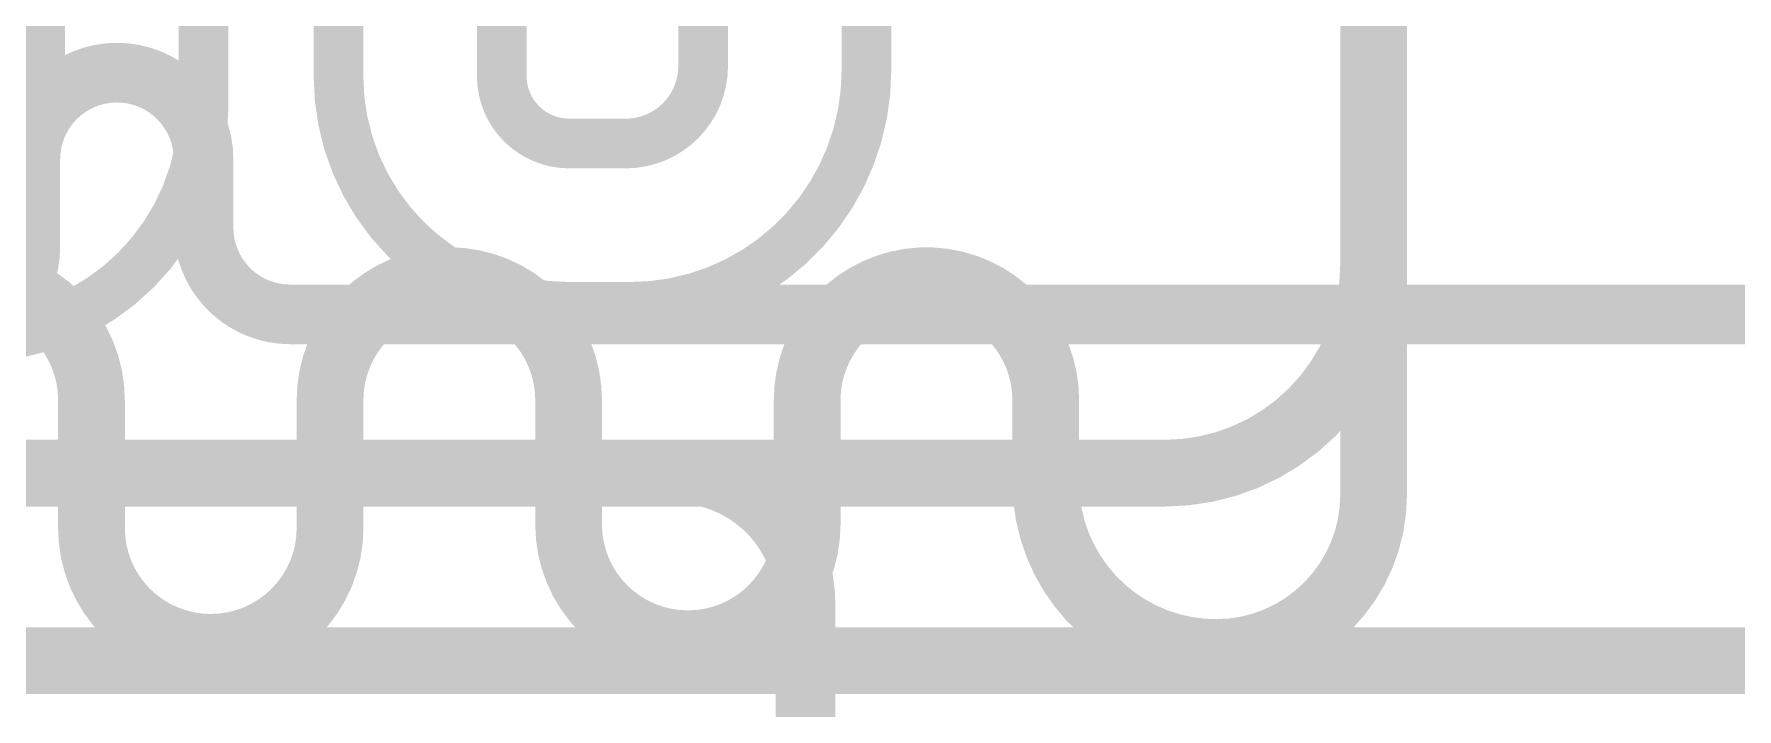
# Model space of a CAD drawing. Header units: inches. Extents: x -6 to 284, y -12 to 154.
# Drawn here: x 74.245 to 77.291, y 8.279 to 9.485 of the extents above; entities that cross this region are included whole.
import ezdxf

# ---------------------------------------------------------------- set-up
doc = ezdxf.new("R2010")
doc.units = ezdxf.units.IN
for name, color, linetype in [('Bottom Layer', 5, 'Continuous'), ('Signal L1', 76, 'Continuous'), ('Signal L2', 6, 'Continuous')]:
    doc.layers.add(name, color=color, linetype=linetype)

msp = doc.modelspace()

# ---------------------------------------------------------------- linework, layer by layer
at = {"layer": 'Bottom Layer'}
for points in [[(74.23816242, 9.26156136, 0.10668, 0.10668, -0.9999999999999999), (74.54804242, 9.26156136, 0.10668, 0.10668, 0)], [(74.23816242, 9.104670639999998, 0.10668, 0.10668, 0), (74.23816242, 9.26156136, 0.10668, 0.10668, 0)], [(74.54804242, 9.13908002, 0.10668, 0.10668, 0), (74.54804242, 9.26156136, 0.10668, 0.10668, 0)], [(74.70298242, 8.984140019999998, 0.10668, 0.10668, -0.4142135623730951), (74.54804242, 9.13908002, 0.10668, 0.10668, 0)], [(74.23816242, 9.104670639999998, 0.10668, 0.10668, -0.9999999999999999), (73.92828242, 9.104670639999998, 0.10668, 0.10668, 0)], [(74.70298242, 8.984140019999998, 0.10668, 0.10668, 0), (75.01711438, 8.984140019999998, 0.10668, 0.10668, 0)], [(75.01711438, 8.984140019999998, 0.10668, 0.10668, 0), (77.87843454, 8.984140019999998, 0.10668, 0.10668, 0)], [(73.13266044, 8.70019342, 0.10668, 0.10668, 0), (75.39082204, 8.70019342, 0.10668, 0.10668, 0)], [(75.39082204, 8.70019342, 0.10668, 0.10668, -0.4142135623730951), (75.62483732, 8.46617814, 0.10668, 0.10668, 0)], [(75.62483732, 7.014136339999999, 0.10668, 0.10668, 0), (75.62483732, 8.46617814, 0.10668, 0.10668, 0)]]:
    msp.add_lwpolyline(points, format="xyseb", dxfattribs=at)
for points in [[(74.21149241999998, 9.26156136, 0.05333999999999999, 0.05333999999999999, 1), (74.26483241999999, 9.26156136, 0.05333999999999999, 0.05333999999999999, 1)], [(74.21149241999998, 9.26156136, 0.05333999999999999, 0.05333999999999999, 1), (74.26483241999999, 9.26156136, 0.05333999999999999, 0.05333999999999999, 1)], [(74.52137241999999, 9.26156136, 0.05333999999999999, 0.05333999999999999, 1), (74.57471242, 9.26156136, 0.05333999999999999, 0.05333999999999999, 1)], [(74.52137241999999, 9.26156136, 0.05333999999999999, 0.05333999999999999, 1), (74.57471242, 9.26156136, 0.05333999999999999, 0.05333999999999999, 1)], [(74.52137241999999, 9.13908002, 0.05333999999999999, 0.05333999999999999, 1), (74.57471242, 9.13908002, 0.05333999999999999, 0.05333999999999999, 1)], [(74.52137241999999, 9.13908002, 0.05333999999999999, 0.05333999999999999, 1), (74.57471242, 9.13908002, 0.05333999999999999, 0.05333999999999999, 1)], [(74.21149241999998, 9.104670639999998, 0.05333999999999999, 0.05333999999999999, 1), (74.26483241999999, 9.104670639999998, 0.05333999999999999, 0.05333999999999999, 1)], [(74.21149241999998, 9.104670639999998, 0.05333999999999999, 0.05333999999999999, 1), (74.26483241999999, 9.104670639999998, 0.05333999999999999, 0.05333999999999999, 1)], [(74.67631241999999, 8.984140019999998, 0.05333999999999999, 0.05333999999999999, 1), (74.72965242, 8.984140019999998, 0.05333999999999999, 0.05333999999999999, 1)], [(74.67631241999999, 8.984140019999998, 0.05333999999999999, 0.05333999999999999, 1), (74.72965242, 8.984140019999998, 0.05333999999999999, 0.05333999999999999, 1)], [(74.99044437999999, 8.984140019999998, 0.05333999999999999, 0.05333999999999999, 1), (75.04378437999999, 8.984140019999998, 0.05333999999999999, 0.05333999999999999, 1)], [(74.99044437999999, 8.984140019999998, 0.05333999999999999, 0.05333999999999999, 1), (75.04378437999999, 8.984140019999998, 0.05333999999999999, 0.05333999999999999, 1)], [(75.36415204, 8.70019342, 0.05333999999999999, 0.05333999999999999, 1), (75.41749204, 8.70019342, 0.05333999999999999, 0.05333999999999999, 1)], [(75.36415204, 8.70019342, 0.05333999999999999, 0.05333999999999999, 1), (75.41749204, 8.70019342, 0.05333999999999999, 0.05333999999999999, 1)], [(75.59816732, 8.46617814, 0.05333999999999999, 0.05333999999999999, 1), (75.65150732, 8.46617814, 0.05333999999999999, 0.05333999999999999, 1)], [(75.59816732, 8.46617814, 0.05333999999999999, 0.05333999999999999, 1), (75.65150732, 8.46617814, 0.05333999999999999, 0.05333999999999999, 1)]]:
    msp.add_lwpolyline(points, format="xyseb", close=True, dxfattribs=at)
at = {"layer": 'Signal L1'}
for points in [[(76.64083731999999, 8.66130348, 0.11938, 0.11938, 0), (76.64083731999999, 10.11211592, 0.11938, 0.11938, 0)], [(73.92080212, 8.831064379999999, 0.11938, 0.11938, -0.9999999999999999), (74.34752212, 8.831064379999999, 0.11938, 0.11938, 0)], [(74.77424212, 8.831064379999999, 0.11938, 0.11938, -0.9999999999999999), (75.20096212, 8.831064379999999, 0.11938, 0.11938, 0)], [(75.62768211999999, 8.831064379999999, 0.11938, 0.11938, -1.000011904974491), (76.05440211999999, 8.8310593, 0.11938, 0.11938, 0)], [(74.34752212, 8.60205798, 0.11938, 0.11938, 0), (74.34752212, 8.831064379999999, 0.11938, 0.11938, 0)], [(74.77424212, 8.60205798, 0.11938, 0.11938, 0), (74.77424212, 8.831064379999999, 0.11938, 0.11938, 0)], [(75.20096212, 8.60843846, 0.11938, 0.11938, 0), (75.20096212, 8.831064379999999, 0.11938, 0.11938, 0)], [(75.62768211999999, 8.60843846, 0.11938, 0.11938, 0), (75.62768211999999, 8.831064379999999, 0.11938, 0.11938, 0)], [(76.05439958, 8.68396282, 0.11938, 0.11938, 0), (76.05439958, 8.8310593, 0.11938, 0.11938, 0)], [(76.36099028, 8.3793838, 0.11938, 0.11938, -0.4142502079409656), (76.05440466, 8.681847, 0.11938, 0.11938, 0)], [(76.64083731999999, 8.66130348, 0.11938, 0.11938, -0.4120645166625283), (76.36098773999998, 8.37939142, 0.11938, 0.11938, 0)], [(74.77424212, 8.60205798, 0.11938, 0.11938, -0.9999999999999999), (74.34752212, 8.60205798, 0.11938, 0.11938, 0)], [(75.62768211999999, 8.60843846, 0.11938, 0.11938, -0.9999999999999999), (75.20096212, 8.60843846, 0.11938, 0.11938, 0)], [(76.36098773999998, 8.379388879999999, 0.11938, 0.11938, 0), (76.36099028, 8.379381259999999, 0.11938, 0.11938, 0)]]:
    msp.add_lwpolyline(points, format="xyseb", dxfattribs=at)
for points in [[(74.31767712, 8.831064379999999, 0.05969, 0.05969, 1), (74.37736712, 8.831064379999999, 0.05969, 0.05969, 1)], [(74.31767712, 8.831064379999999, 0.05969, 0.05969, 1), (74.37736712, 8.831064379999999, 0.05969, 0.05969, 1)], [(74.74439712, 8.831064379999999, 0.05969, 0.05969, 1), (74.80408711999999, 8.831064379999999, 0.05969, 0.05969, 1)], [(74.74439712, 8.831064379999999, 0.05969, 0.05969, 1), (74.80408711999999, 8.831064379999999, 0.05969, 0.05969, 1)], [(75.17111711999999, 8.831064379999999, 0.05969, 0.05969, 1), (75.23080712, 8.831064379999999, 0.05969, 0.05969, 1)], [(75.17111711999999, 8.831064379999999, 0.05969, 0.05969, 1), (75.23080712, 8.831064379999999, 0.05969, 0.05969, 1)], [(75.59783712, 8.831064379999999, 0.05969, 0.05969, 1), (75.65752712, 8.831064379999999, 0.05969, 0.05969, 1)], [(75.59783712, 8.831064379999999, 0.05969, 0.05969, 1), (75.65752712, 8.831064379999999, 0.05969, 0.05969, 1)], [(76.02455458, 8.8310593, 0.05969, 0.05969, 1), (76.08424457999999, 8.8310593, 0.05969, 0.05969, 1)], [(76.02455712, 8.8310593, 0.05969, 0.05969, 1), (76.08424712, 8.8310593, 0.05969, 0.05969, 1)], [(76.02455458, 8.68396282, 0.05969, 0.05969, 1), (76.08424457999999, 8.68396282, 0.05969, 0.05969, 1)], [(76.02455966, 8.681847, 0.05969, 0.05969, 1), (76.08424966, 8.681847, 0.05969, 0.05969, 1)], [(76.61099232, 8.66130348, 0.05969, 0.05969, 1), (76.67068232, 8.66130348, 0.05969, 0.05969, 1)], [(76.61099232, 8.66130348, 0.05969, 0.05969, 1), (76.67068232, 8.66130348, 0.05969, 0.05969, 1)], [(74.31767712, 8.60205798, 0.05969, 0.05969, 1), (74.37736712, 8.60205798, 0.05969, 0.05969, 1)], [(74.31767712, 8.60205798, 0.05969, 0.05969, 1), (74.37736712, 8.60205798, 0.05969, 0.05969, 1)], [(74.74439712, 8.60205798, 0.05969, 0.05969, 1), (74.80408711999999, 8.60205798, 0.05969, 0.05969, 1)], [(74.74439712, 8.60205798, 0.05969, 0.05969, 1), (74.80408711999999, 8.60205798, 0.05969, 0.05969, 1)], [(75.17111711999999, 8.60843846, 0.05969, 0.05969, 1), (75.23080712, 8.60843846, 0.05969, 0.05969, 1)], [(75.17111711999999, 8.60843846, 0.05969, 0.05969, 1), (75.23080712, 8.60843846, 0.05969, 0.05969, 1)], [(75.59783712, 8.60843846, 0.05969, 0.05969, 1), (75.65752712, 8.60843846, 0.05969, 0.05969, 1)], [(75.59783712, 8.60843846, 0.05969, 0.05969, 1), (75.65752712, 8.60843846, 0.05969, 0.05969, 1)], [(76.33114273999999, 8.37939142, 0.05969, 0.05969, 1), (76.39083274, 8.37939142, 0.05969, 0.05969, 1)], [(76.33114273999999, 8.379388879999999, 0.05969, 0.05969, 1), (76.39083274, 8.379388879999999, 0.05969, 0.05969, 1)], [(76.33114528, 8.3793838, 0.05969, 0.05969, 1), (76.39083527999999, 8.3793838, 0.05969, 0.05969, 1)], [(76.33114528, 8.379381259999999, 0.05969, 0.05969, 1), (76.39083527999999, 8.379381259999999, 0.05969, 0.05969, 1)]]:
    msp.add_lwpolyline(points, format="xyseb", close=True, dxfattribs=at)
at = {"layer": 'Signal L2'}
for points in [[(76.64083731999999, 9.07379948, 0.11938, 0.11938, 0), (76.64083731999999, 10.81436242, 0.11938, 0.11938, 0)], [(75.4416068, 9.428317439999999, 0.08889999999999999, 0.08889999999999999, 0), (75.4416068, 10.68234084, 0.08889999999999999, 0.08889999999999999, 0)], [(75.7337068, 10.66489612, 0.08889999999999999, 0.08889999999999999, 0), (75.73370934, 9.420186900000001, 0.08889999999999999, 0.08889999999999999, 0)], [(74.25594242, 9.35551342, 0.08889999999999999, 0.08889999999999999, 0), (74.25594242, 9.790592559999999, 0.08889999999999999, 0.08889999999999999, 0)], [(74.54804242, 9.35551342, 0.08889999999999999, 0.08889999999999999, 0), (74.54804242, 9.790592559999999, 0.08889999999999999, 0.08889999999999999, 0)], [(74.78934242, 9.410374879999999, 0.08889999999999999, 0.08889999999999999, 0), (74.78934242, 9.790592559999999, 0.08889999999999999, 0.08889999999999999, 0)], [(75.08144241999999, 9.410374879999999, 0.08889999999999999, 0.08889999999999999, 0), (75.08144241999999, 9.790592559999999, 0.08889999999999999, 0.08889999999999999, 0)], [(75.20209242, 8.997624879999998, 0.08889999999999999, 0.08889999999999999, -0.4142135623730951), (74.78934242, 9.410374879999999, 0.08889999999999999, 0.08889999999999999, 0)], [(75.20209242, 9.28972488, 0.08889999999999999, 0.08889999999999999, -0.4142135623730951), (75.08144241999999, 9.410374879999999, 0.08889999999999999, 0.08889999999999999, 0)], [(75.4416068, 9.428317439999999, 0.08889999999999999, 0.08889999999999999, -0.4142135623730951), (75.30301424, 9.28972488, 0.08889999999999999, 0.08889999999999999, 0)], [(75.73370934, 9.420186900000001, 0.08889999999999999, 0.08889999999999999, -0.4142135623730951), (75.31114732, 8.997624879999998, 0.08889999999999999, 0.08889999999999999, 0)], [(74.54804242, 9.35551342, 0.08889999999999999, 0.08889999999999999, -0.9999999999999999), (73.72254242, 9.35551342, 0.08889999999999999, 0.08889999999999999, 0)], [(74.25594242, 9.35551342, 0.08889999999999999, 0.08889999999999999, -0.9999999999999999), (74.01464242, 9.35551342, 0.08889999999999999, 0.08889999999999999, 0)], [(75.20209242, 9.28972488, 0.08889999999999999, 0.08889999999999999, 0), (75.30301424, 9.28972488, 0.08889999999999999, 0.08889999999999999, 0)], [(76.64083731999999, 9.07379948, 0.11938, 0.11938, -0.4142135623730951), (76.26723125999999, 8.70019342, 0.11938, 0.11938, 0)], [(75.20209242, 8.997624879999998, 0.08889999999999999, 0.08889999999999999, 0), (75.31114732, 8.997624879999998, 0.08889999999999999, 0.08889999999999999, 0)], [(66.3846526, 8.70019342, 0.11938, 0.11938, 0), (76.26723125999999, 8.70019342, 0.11938, 0.11938, 0)], [(64.4796526, 8.364913419999999, 0.11938, 0.11938, 0), (78.60933732, 8.364913419999999, 0.11938, 0.11938, 0)]]:
    msp.add_lwpolyline(points, format="xyseb", dxfattribs=at)
for points in [[(74.76711741999999, 9.410374879999999, 0.04445, 0.04445, 1), (74.81156741999999, 9.410374879999999, 0.04445, 0.04445, 1)], [(74.76711741999999, 9.410374879999999, 0.04445, 0.04445, 1), (74.81156741999999, 9.410374879999999, 0.04445, 0.04445, 1)], [(75.05921742, 9.410374879999999, 0.04445, 0.04445, 1), (75.10366742, 9.410374879999999, 0.04445, 0.04445, 1)], [(75.05921742, 9.410374879999999, 0.04445, 0.04445, 1), (75.10366742, 9.410374879999999, 0.04445, 0.04445, 1)], [(75.4193818, 9.428317439999999, 0.04445, 0.04445, 1), (75.4638318, 9.428317439999999, 0.04445, 0.04445, 1)], [(75.4193818, 9.428317439999999, 0.04445, 0.04445, 1), (75.4638318, 9.428317439999999, 0.04445, 0.04445, 1)], [(75.71148434, 9.420186900000001, 0.04445, 0.04445, 1), (75.75593434, 9.420186900000001, 0.04445, 0.04445, 1)], [(75.71148434, 9.420186900000001, 0.04445, 0.04445, 1), (75.75593434, 9.420186900000001, 0.04445, 0.04445, 1)], [(74.23371741999999, 9.35551342, 0.04445, 0.04445, 1), (74.27816741999999, 9.35551342, 0.04445, 0.04445, 1)], [(74.23371741999999, 9.35551342, 0.04445, 0.04445, 1), (74.27816741999999, 9.35551342, 0.04445, 0.04445, 1)], [(74.52581742, 9.35551342, 0.04445, 0.04445, 1), (74.57026742000001, 9.35551342, 0.04445, 0.04445, 1)], [(74.52581742, 9.35551342, 0.04445, 0.04445, 1), (74.57026742000001, 9.35551342, 0.04445, 0.04445, 1)], [(75.17986742, 9.28972488, 0.04445, 0.04445, 1), (75.22431742, 9.28972488, 0.04445, 0.04445, 1)], [(75.17986742, 9.28972488, 0.04445, 0.04445, 1), (75.22431742, 9.28972488, 0.04445, 0.04445, 1)], [(75.28078923999999, 9.28972488, 0.04445, 0.04445, 1), (75.32523923999999, 9.28972488, 0.04445, 0.04445, 1)], [(75.28078923999999, 9.28972488, 0.04445, 0.04445, 1), (75.32523923999999, 9.28972488, 0.04445, 0.04445, 1)], [(76.61099232, 9.07379948, 0.05969, 0.05969, 1), (76.67068232, 9.07379948, 0.05969, 0.05969, 1)], [(76.61099232, 9.07379948, 0.05969, 0.05969, 1), (76.67068232, 9.07379948, 0.05969, 0.05969, 1)], [(75.17986742, 8.997624879999998, 0.04445, 0.04445, 1), (75.22431742, 8.997624879999998, 0.04445, 0.04445, 1)], [(75.17986742, 8.997624879999998, 0.04445, 0.04445, 1), (75.22431742, 8.997624879999998, 0.04445, 0.04445, 1)], [(75.28892232, 8.997624879999998, 0.04445, 0.04445, 1), (75.33337232, 8.997624879999998, 0.04445, 0.04445, 1)], [(75.28892232, 8.997624879999998, 0.04445, 0.04445, 1), (75.33337232, 8.997624879999998, 0.04445, 0.04445, 1)], [(76.23738626, 8.70019342, 0.05969, 0.05969, 1), (76.29707626, 8.70019342, 0.05969, 0.05969, 1)], [(76.23738626, 8.70019342, 0.05969, 0.05969, 1), (76.29707626, 8.70019342, 0.05969, 0.05969, 1)]]:
    msp.add_lwpolyline(points, format="xyseb", close=True, dxfattribs=at)

doc.saveas('drawing.dxf')
